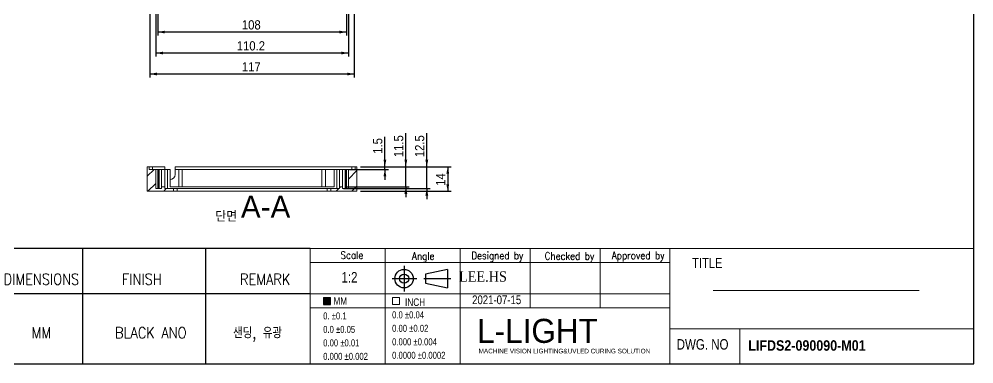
# Model space of a CAD drawing. Header units: millimetres. Extents: x 10 to 834, y 2 to 586.
# Drawn here: x 287 to 834, y 2 to 199 of the extents above; entities that cross this region are included whole.
import ezdxf

# ---------------------------------------------------------------- set-up
doc = ezdxf.new("R2010")
doc.units = ezdxf.units.MM
doc.header["$LTSCALE"] = 2
doc.layers.add('DIM', color=7, linetype='Continuous')
doc.layers.add('FORMAT', color=7, linetype='Continuous')
doc.styles.add('SLDTEXTSTYLE0', font='GOTHIC.TTF', dxfattribs={"width": 0.8217})
doc.styles.add('SLDTEXTSTYLE1', font='RomanD', dxfattribs={"width": 0.855})
doc.styles.add('SLDTEXTSTYLE10', font='GOTHIC.TTF', dxfattribs={"width": 0.913, "bigfont": 'bigfont'})
doc.styles.add('SLDTEXTSTYLE11', font='센츄리 고딕')
doc.styles.add('SLDTEXTSTYLE2', font='RomanD', dxfattribs={"width": 0.855})
doc.styles.add('SLDTEXTSTYLE3', font='RomanD', dxfattribs={"width": 0.855, "bigfont": 'bigfont'})
doc.styles.add('SLDTEXTSTYLE4', font='ARIALBD.TTF', dxfattribs={"width": 0.8532})
doc.styles.add('SLDTEXTSTYLE5', font='BATANG.TTC', dxfattribs={"width": 0.9})
doc.styles.add('SLDTEXTSTYLE6', font='H2MJRE.TTF')
doc.styles.add('SLDTEXTSTYLE7', font='David')
doc.styles.add('SLDTEXTSTYLE9', font='GOTHIC.TTF', dxfattribs={"width": 0.913})
doc.dimstyles.new('SLDDIMSTYLE0', dxfattribs={"dimtxt": 5.291667, "dimasz": 4, "dimexe": 0, "dimexo": 0.0625, "dimgap": 1.322917, "dimtad": 1, "dimrnd": 1e-09, "dimzin": 12, "dimdsep": 46, "dimtxsty": 'SLDTEXTSTYLE9', "dimsah": 1, "dimcen": 0.09, "dimadec": 0, "dimazin": 3, "dimtfac": 1, "dimtofl": 0, "dimtmove": 0, "dimatfit": 3, "dimfxl": 0, "dimfrac": 2, "dimtolj": 1, "dimtzin": 12, "dimarcsym": 0})
doc.dimstyles.new('SLDDIMSTYLE5', dxfattribs={"dimtxt": 5.291667, "dimasz": 4, "dimexe": 0, "dimexo": 0.0625, "dimgap": 1.322917, "dimtad": 1, "dimrnd": 1e-09, "dimzin": 12, "dimdsep": 46, "dimtxsty": 'SLDTEXTSTYLE9', "dimsah": 1, "dimcen": 0.09, "dimadec": 0, "dimazin": 3, "dimtfac": 1, "dimtmove": 0, "dimatfit": 0, "dimfxl": 0, "dimfrac": 2, "dimtolj": 1, "dimtzin": 12, "dimarcsym": 0})

# ---------------------------------------------------------------- blocks, each defined once
blk = doc.blocks.new('_D_10')
at = {"layer": 'FORMAT'}
for p, q in [((366.83, 281.38), (366.83, 189.88)), ((474.83, 281.38), (474.83, 189.88)), ((474.83, 191.86), (366.83, 191.86))]:
    blk.add_line(p, q, dxfattribs=at)
for points in [[(366.83, 191.86), (370.83, 191.06), (370.83, 192.66)], [(474.83, 191.86), (470.83, 192.66), (470.83, 191.06)]]:
    blk.add_solid(points, dxfattribs=at)
at = {"layer": 'FORMAT', "insert": (414.97, 198.62), "char_height": 5.292, "attachment_point": 1, "style": 'SLDTEXTSTYLE9'}
blk.add_mtext('108', dxfattribs=at)
blk = doc.blocks.new('_D_11')
at = {"layer": 'FORMAT'}
for p, q in [((365.73, 297.88), (365.73, 177.88)), ((475.93, 297.88), (475.93, 177.88)), ((475.93, 179.86), (365.73, 179.86))]:
    blk.add_line(p, q, dxfattribs=at)
for points in [[(365.73, 179.86), (369.73, 179.06), (369.73, 180.66)], [(475.93, 179.86), (471.93, 180.66), (471.93, 179.06)]]:
    blk.add_solid(points, dxfattribs=at)
at = {"layer": 'FORMAT', "insert": (412.04, 186.62), "char_height": 5.292, "attachment_point": 1, "style": 'SLDTEXTSTYLE9'}
blk.add_mtext('110.2', dxfattribs=at)
blk = doc.blocks.new('_D_12')
at = {"layer": 'FORMAT'}
for p, q in [((362.33, 285.88), (362.33, 165.88)), ((479.33, 285.88), (479.33, 165.88)), ((479.33, 167.86), (362.33, 167.86))]:
    blk.add_line(p, q, dxfattribs=at)
for points in [[(362.33, 167.86), (366.33, 167.06), (366.33, 168.66)], [(479.33, 167.86), (475.33, 168.66), (475.33, 167.06)]]:
    blk.add_solid(points, dxfattribs=at)
at = {"layer": 'FORMAT', "insert": (414.97, 174.62), "char_height": 5.292, "attachment_point": 1, "style": 'SLDTEXTSTYLE9'}
blk.add_mtext('117', dxfattribs=at)
blk = doc.blocks.new('_D_31')
at = {"layer": 'FORMAT'}
for p, q in [((496.83, 114.8), (496.83, 131.99)), ((482.81, 114.8), (498.81, 114.8)), ((496.83, 113.3), (496.83, 114.8)), ((476.61, 113.3), (498.81, 113.3)), ((496.83, 113.3), (496.83, 107.3))]:
    blk.add_line(p, q, dxfattribs=at)
for points in [[(496.83, 114.8), (497.63, 118.8), (496.03, 118.8)], [(496.83, 113.3), (496.03, 109.3), (497.63, 109.3)]]:
    blk.add_solid(points, dxfattribs=at)
at = {"layer": 'FORMAT', "insert": (490.07, 122.22), "char_height": 5.292, "attachment_point": 1, "rotation": 90, "style": 'SLDTEXTSTYLE9'}
blk.add_mtext('1.5', dxfattribs=at)
blk = doc.blocks.new('_D_32')
at = {"layer": 'FORMAT'}
for p, q in [((508.83, 114.8), (508.83, 133.94)), ((482.81, 114.8), (510.81, 114.8)), ((508.83, 103.3), (508.83, 114.8)), ((474.61, 103.3), (510.81, 103.3)), ((508.83, 103.3), (508.83, 97.3))]:
    blk.add_line(p, q, dxfattribs=at)
for points in [[(508.83, 114.8), (509.63, 118.8), (508.03, 118.8)], [(508.83, 103.3), (508.03, 99.3), (509.63, 99.3)]]:
    blk.add_solid(points, dxfattribs=at)
at = {"layer": 'FORMAT', "insert": (502.07, 120.26), "char_height": 5.292, "attachment_point": 1, "rotation": 90, "style": 'SLDTEXTSTYLE9'}
blk.add_mtext('11.5', dxfattribs=at)
blk = doc.blocks.new('_D_33')
at = {"layer": 'FORMAT'}
for p, q in [((520.83, 114.8), (520.83, 133.94)), ((482.81, 114.8), (522.81, 114.8)), ((520.83, 102.3), (520.83, 114.8)), ((473.12, 102.3), (522.81, 102.3)), ((520.83, 102.3), (520.83, 96.3))]:
    blk.add_line(p, q, dxfattribs=at)
for points in [[(520.83, 114.8), (521.63, 118.8), (520.03, 118.8)], [(520.83, 102.3), (520.03, 98.3), (521.63, 98.3)]]:
    blk.add_solid(points, dxfattribs=at)
at = {"layer": 'FORMAT', "insert": (514.07, 120.26), "char_height": 5.292, "attachment_point": 1, "rotation": 90, "style": 'SLDTEXTSTYLE9'}
blk.add_mtext('12.5', dxfattribs=at)
blk = doc.blocks.new('_D_34')
at = {"layer": 'FORMAT'}
for p, q in [((482.81, 114.8), (534.81, 114.8)), ((532.83, 114.8), (532.83, 100.8)), ((482.81, 100.8), (534.81, 100.8))]:
    blk.add_line(p, q, dxfattribs=at)
for points in [[(532.83, 114.8), (532.03, 110.8), (533.63, 110.8)], [(532.83, 100.8), (533.63, 104.8), (532.03, 104.8)]]:
    blk.add_solid(points, dxfattribs=at)
at = {"layer": 'FORMAT', "insert": (526.07, 103.89), "char_height": 5.292, "attachment_point": 1, "rotation": 90, "style": 'SLDTEXTSTYLE9'}
blk.add_mtext('14', dxfattribs=at)
blk = doc.blocks.new('SW_NOTE_1')
at = {"layer": 'FORMAT', "color": 0, "attachment_point": 2}
for s, insert, char_height, style in [('A-A', (29.32, 15.85), 12.7, 'SLDTEXTSTYLE11'), ('단면 ', (6.75, 6.9), 5.4, 'SLDTEXTSTYLE10')]:
    blk.add_mtext(s, dxfattribs=dict(at, insert=insert, char_height=char_height, style=style))

msp = doc.modelspace()

# ---------------------------------------------------------------- hatches: boundary and pattern name
at = {"linetype": 'Continuous', "lineweight": 0}
h = msp.add_hatch(dxfattribs=at)
h.set_pattern_fill('ANSI31', scale=2, angle=3e-322, style=0)
h.paths.add_polyline_path([(360.8336694, 100.8022656), (375.8336694, 100.8022656), (375.8336694, 102.3022656), (370.8336694, 102.3022656), (370.8336694, 103.3022656), (369.0336694, 103.3022656), (369.0336694, 102.3022656), (365.7336694, 102.3022656), (365.7336694, 113.3022656), (361.8336694, 113.3022656), (361.8336694, 114.8022656), (360.8336694, 114.8022656)], flags=0)
h = msp.add_hatch(dxfattribs=at)
h.set_pattern_fill('ANSI31', scale=2, angle=3e-322, style=0)
h.paths.add_polyline_path([(465.8336694, 100.8022656), (480.8336694, 100.8022656), (480.8336694, 114.8022656), (479.8336694, 114.8022656), (479.8336694, 113.3022656), (475.9336694, 113.3022656), (475.9336694, 102.3022656), (472.6336694, 102.3022656), (472.6336694, 103.3022656), (470.8336694, 103.3022656), (470.8336694, 102.3022656), (465.8336694, 102.3022656)], flags=0)
at = {"linetype": 'Continuous'}
h = msp.add_hatch(dxfattribs=at)
h.set_pattern_fill('LINE', color=8, scale=0.00390625, style=0)
h.paths.add_polyline_path([(461.662115, 40.047362), (461.662115, 36.047362), (465.662115, 36.047362), (465.662115, 40.047362)], flags=0)

# ---------------------------------------------------------------- linework, layer by layer
at = {"color": 7, "linetype": 'Continuous', "lineweight": 15}
for p, q in [((361.8336691, 114.802266), (360.8336708, 114.802266)), ((360.8336708, 100.8022656), (360.8336708, 114.802266)), ((361.8336691, 114.802266), (361.8336691, 113.3022657)), ((361.8336691, 114.802266), (363.8336694, 114.802266)), ((363.8336694, 114.802266), (363.8336694, 113.3022657)), ((370.9336704, 114.802266), (363.8336694, 114.802266)), ((370.9336704, 114.802266), (370.9336704, 113.3022657)), ((376.733668, 113.3022657), (376.733668, 114.802266)), ((477.8336694, 114.802266), (376.733668, 114.802266)), ((477.8336694, 113.3022657), (477.8336694, 114.802266)), ((477.8336694, 114.802266), (479.8336698, 114.802266)), ((479.8336698, 113.3022657), (479.8336698, 114.802266)), ((480.8336681, 114.802266), (479.8336698, 114.802266)), ((480.8336681, 114.802266), (480.8336681, 100.8022656)), ((365.733668, 113.3022657), (361.8336691, 113.3022657)), ((365.733668, 113.3022657), (365.733668, 102.3022656)), ((366.833668, 113.3022657), (365.733668, 113.3022657)), ((366.833668, 102.3022656), (366.833668, 113.3022657)), ((366.833668, 113.3022657), (367.0336677, 113.3022657)), ((367.0336677, 113.3022657), (367.0336677, 102.3022656)), ((367.5487449, 113.3022657), (367.0336677, 113.3022657)), ((367.5487449, 102.3022656), (367.5487449, 113.3022657)), ((369.033668, 113.3022657), (367.5487449, 113.3022657)), ((370.8336687, 113.3022657), (369.033668, 113.3022657)), ((369.033668, 103.3022655), (369.033668, 113.3022657)), ((370.8336687, 103.3022655), (370.8336687, 113.3022657)), ((372.3185955, 113.3022657), (370.8336687, 113.3022657)), ((372.3185955, 113.3022657), (372.3185955, 102.3022656)), ((373.833671, 113.3022657), (372.3185955, 113.3022657)), ((373.833671, 103.3022655), (373.833671, 113.3022657)), ((376.733668, 110.402266), (376.733668, 113.3022657)), ((378.83367, 113.3022657), (376.733668, 113.3022657)), ((378.83367, 113.3022657), (380.8336703, 113.3022657)), ((380.8336703, 113.3022657), (380.8336703, 103.3022655)), ((460.8336685, 113.3022657), (380.8336703, 113.3022657)), ((460.8336685, 113.3022657), (460.8336685, 103.3022655)), ((460.8336685, 113.3022657), (462.8336689, 113.3022657)), ((462.8336689, 113.3022657), (467.8336678, 113.3022657)), ((467.8336678, 103.3022655), (467.8336678, 113.3022657)), ((469.3487434, 113.3022657), (467.8336678, 113.3022657)), ((469.3487434, 102.3022656), (469.3487434, 113.3022657)), ((470.8336702, 113.3022657), (469.3487434, 113.3022657)), ((472.6336708, 113.3022657), (470.8336702, 113.3022657)), ((470.8336702, 103.3022655), (470.8336702, 113.3022657)), ((472.6336708, 103.3022655), (472.6336708, 113.3022657)), ((472.6336708, 113.3022657), (474.1185939, 113.3022657)), ((474.1185939, 102.3022656), (474.1185939, 113.3022657)), ((474.6336712, 113.3022657), (474.1185939, 113.3022657)), ((474.6336712, 113.3022657), (474.6336712, 102.3022656)), ((474.6336712, 113.3022657), (474.8336708, 113.3022657)), ((474.8336708, 102.3022656), (474.8336708, 113.3022657)), ((474.8336708, 113.3022657), (475.9336708, 113.3022657)), ((475.9336708, 102.3022656), (475.9336708, 113.3022657)), ((479.8336698, 113.3022657), (475.9336708, 113.3022657)), ((375.8336676, 100.8022656), (360.8336708, 100.8022656)), ((369.033668, 102.3022656), (365.733668, 102.3022656)), ((370.8336687, 103.3022655), (369.033668, 103.3022655)), ((369.033668, 102.3022656), (369.033668, 103.3022655)), ((370.8336687, 103.3022655), (370.8336687, 102.3022656)), ((370.8336687, 102.3022656), (375.8336676, 102.3022656)), ((373.833671, 103.3022655), (467.8336678, 103.3022655)), ((375.8336676, 102.3022656), (375.8336676, 100.8022656)), ((375.8336676, 102.3022656), (377.833668, 102.3022656)), ((377.833668, 100.8022656), (375.8336676, 100.8022656)), ((377.833668, 102.3022656), (377.833668, 100.8022656)), ((463.8336709, 102.3022656), (377.833668, 102.3022656)), ((377.833668, 100.8022656), (463.8336709, 100.8022656)), ((463.8336709, 100.8022656), (463.8336709, 102.3022656)), ((463.8336709, 102.3022656), (465.8336712, 102.3022656)), ((465.8336712, 100.8022656), (463.8336709, 100.8022656)), ((465.8336712, 100.8022656), (465.8336712, 102.3022656)), ((465.8336712, 102.3022656), (470.8336702, 102.3022656)), ((480.8336681, 100.8022656), (465.8336712, 100.8022656)), ((470.8336702, 102.3022656), (470.8336702, 103.3022655)), ((470.8336702, 103.3022655), (472.6336708, 103.3022655)), ((472.6336708, 103.3022655), (472.6336708, 102.3022656)), ((475.9336708, 102.3022656), (472.6336708, 102.3022656))]:
    msp.add_line(p, q, dxfattribs=at)
at = {"color": 8, "linetype": 'Continuous', "lineweight": 15}
for p, q in [((378.83367, 103.3022655), (378.83367, 113.3022657)), ((462.8336689, 113.3022657), (462.8336689, 103.3022655))]:
    msp.add_line(p, q, dxfattribs=at)
at = {"color": 7, "linetype": 'Continuous', "lineweight": 15}
msp.add_arc((373.8336694, 110.4022656), 2.9, 270, 0, dxfattribs=at)
at = {"layer": 'DIM'}
for p, q in [((507.8236442, 58.1665953), (507.8236442, 43.4435583)), ((501.0321267, 50.7847106), (515.1267263, 50.7847106)), ((519.0376164, 50.7847106), (534.5885068, 50.7847106))]:
    msp.add_line(p, q, dxfattribs=at)
at = {"layer": 'FORMAT', "lineweight": 30}
for p, q in [((834, 2), (834, 586)), ((24.1807393, 2), (834, 2))]:
    msp.add_line(p, q, dxfattribs=at)
at = {"layer": 'FORMAT'}
for p, q in [((454, 68), (24.1807393, 68)), ((323.7197232, 68), (323.7197232, 2)), ((394.1401267, 68), (394.1401267, 2)), ((454, 42), (24.1807393, 42))]:
    msp.add_line(p, q, dxfattribs=at)
at = {"layer": 'FORMAT', "lineweight": 0}
for p, q in [((454, 68), (834, 68)), ((454, 68), (454, 2)), ((497, 68), (497, 2)), ((540, 68), (540, 2)), ((580, 68), (580, 34)), ((620, 68), (620, 34)), ((660, 68), (660, 2)), ((454, 60), (660, 60)), ((684.7414174, 44), (802.6879105, 44)), ((660, 42), (454, 42)), ((461.662115, 40.047362), (465.662115, 40.047362)), ((461.662115, 40.047362), (461.662115, 36.047362)), ((465.662115, 40.047362), (465.662115, 36.047362)), ((501.2841471, 40.047362), (505.2841471, 40.047362)), ((501.2841471, 40.047362), (501.2841471, 36.047362)), ((505.2841471, 40.047362), (505.2841471, 36.047362)), ((454, 34), (660, 34)), ((461.662115, 36.047362), (465.662115, 36.047362)), ((501.2841471, 36.047362), (505.2841471, 36.047362)), ((660, 22), (834, 22)), ((700.0507353, 22), (700, 2))]:
    msp.add_line(p, q, dxfattribs=at)
at = {"layer": 'FORMAT', "color": 8}
for p, q in [((532.7167064, 56.0728092), (520.0773729, 53.4287578)), ((532.7167064, 56.0728092), (532.7167064, 45.496612)), ((520.0773729, 53.4287578), (520.0773729, 48.1406634)), ((520.0773729, 48.1406634), (532.7167064, 45.496612))]:
    msp.add_line(p, q, dxfattribs=at)
for radius in [5.2880986, 2.6440472]:
    msp.add_circle((507.8236442, 50.7847106), radius, dxfattribs=at)

# ---------------------------------------------------------------- block references
at = {"layer": 'FORMAT'}
msp.add_blockref('SW_NOTE_1', (399.2345033, 82.4197657), dxfattribs=at)

# ---------------------------------------------------------------- texts
for s, insert, char_height, attachment_point, style in [('Scale', (477.951993, 66.3593449), 4.28571429, 2, 'SLDTEXTSTYLE2'), ('Angle', (518.7847045, 65.8949723), 4.28571429, 2, 'SLDTEXTSTYLE2'), ('Designed by', (561.2528209, 66.1382533), 4.285714286, 2, 'SLDTEXTSTYLE2'), ('Checked by', (602.4965473, 65.8996903), 4.28571429, 2, 'SLDTEXTSTYLE2'), ('Approved by', (641.8332393, 66.2326378), 4.285714286, 2, 'SLDTEXTSTYLE2'), ('TITLE', (681.3932989, 62.6643111), 5.82083333, 2, 'SLDTEXTSTYLE0'), ('LEE.HS', (552.9554468, 55.0041245), 6, 2, 'SLDTEXTSTYLE5'), ('DIMENSIONS', (300.2129277, 53.5787573), 6.35, 2, 'SLDTEXTSTYLE1'), ('FINISH', (357.7291704, 53.5787573), 6.35, 2, 'SLDTEXTSTYLE1'), ('REMARK', (428.3415614, 53.5787573), 6.35, 2, 'SLDTEXTSTYLE1'), ('1:2', (476.5480355, 54.5655734), 6, 2, 'SLDTEXTSTYLE0'), ('MM', (467.3956611, 40.1239774), 4.28571429, 1, 'SLDTEXTSTYLE0'), ('INCH', (508.3737662, 39.4464006), 4.28571429, 1, 'SLDTEXTSTYLE0'), ('2021-07-15', (560.8129888, 41.1754327), 5, 2, 'SLDTEXTSTYLE0'), ('0. ±0.1', (461.51305, 31.456869), 4, 1, 'SLDTEXTSTYLE0'), ('0.0 ±0.04', (500.9671133, 32.0714167), 4, 1, 'SLDTEXTSTYLE0'), ('L-LIGHT', (549.6876575, 27.7812088), 13.75833333, 1, 'SLDTEXTSTYLE6'), (' MM', (298.3706454, 22.9910108), 6.35, 2, 'SLDTEXTSTYLE1'), ('BLACK ANO', (362.8386722, 22.9910108), 6.35, 2, 'SLDTEXTSTYLE1'), ('샌딩, 유광', (423.9206375, 22.9910108), 6.35, 2, 'SLDTEXTSTYLE3'), ('0.0 ±0.05', (461.51305, 23.7425833), 4, 1, 'SLDTEXTSTYLE0'), ('0.00 ±0.02', (500.9671133, 24.357131), 4, 1, 'SLDTEXTSTYLE0'), ('0.000 ±0.004', (500.9671133, 16.6428453), 4, 1, 'SLDTEXTSTYLE0'), ('0.00 ±0.01', (461.51305, 16.0282976), 4, 1, 'SLDTEXTSTYLE0'), ('DWG. NO', (663.8607316, 16.1731104), 6, 1, 'SLDTEXTSTYLE0'), ('LIFDS2-090090-M01', (704.8435493, 15.532616), 6, 1, 'SLDTEXTSTYLE4'), ('0.000 ±0.002', (461.51305, 8.3140119), 4, 1, 'SLDTEXTSTYLE0'), ('0.0000 ±0.0002', (500.9671133, 8.9285596), 4, 1, 'SLDTEXTSTYLE0'), ('MACHINE VISION LIGHTING&UVLED CURING SOLUTION', (550.4877977, 10.6681935), 2.645833333, 1, 'SLDTEXTSTYLE7')]:
    msp.add_mtext(s, dxfattribs=dict(at, insert=insert, char_height=char_height, attachment_point=attachment_point, style=style))

# ---------------------------------------------------------------- dimensions: what is measured, and where the dimension line sits
for base, p1, p2, picture, middle in [((365.7336694, 179.856937), (475.9336694, 299.856937), (365.7336694, 299.856937), '_D_11', (420.8336694, 179.856937)), ((362.3336694, 167.856937), (479.3336694, 287.856937), (362.3336694, 287.856937), '_D_12', (420.8336694, 167.856937)), ((366.8336694, 191.856937), (474.8336694, 283.356937), (366.8336694, 283.356937), '_D_10', (420.8336694, 191.856937))]:
    dim = msp.add_linear_dim(base=base, p1=p1, p2=p2, dimstyle='SLDDIMSTYLE0', dxfattribs=at)
    dim.commit()
    dim.dimension.update_dxf_attribs({"geometry": picture, "text_midpoint": middle, "dimtype": 160})
for base, p1, p2, dimstyle, picture, middle in [((520.8336694, 114.8022656), (471.1412073, 102.3022656), (480.8336694, 114.8022656), 'SLDDIMSTYLE5', '_D_33', (520.8336694, 127.1001775)), ((508.8336694, 114.8022656), (472.6336694, 103.3022656), (480.8336694, 114.8022656), 'SLDDIMSTYLE5', '_D_32', (508.8336694, 127.1001775)), ((496.8336694, 114.8022656), (474.6336694, 113.3022656), (480.8336694, 114.8022656), 'SLDDIMSTYLE5', '_D_31', (496.8336694, 127.1001775)), ((532.8336694, 100.8022656), (480.8336694, 114.8022656), (480.8336694, 100.8022656), 'SLDDIMSTYLE0', '_D_34', (532.8336694, 107.8022656))]:
    dim = msp.add_linear_dim(base=base, p1=p1, p2=p2, angle=90, dimstyle=dimstyle, dxfattribs=at)
    dim.commit()
    dim.dimension.update_dxf_attribs({"geometry": picture, "text_midpoint": middle, "dimtype": 160})

doc.saveas('drawing.dxf')
